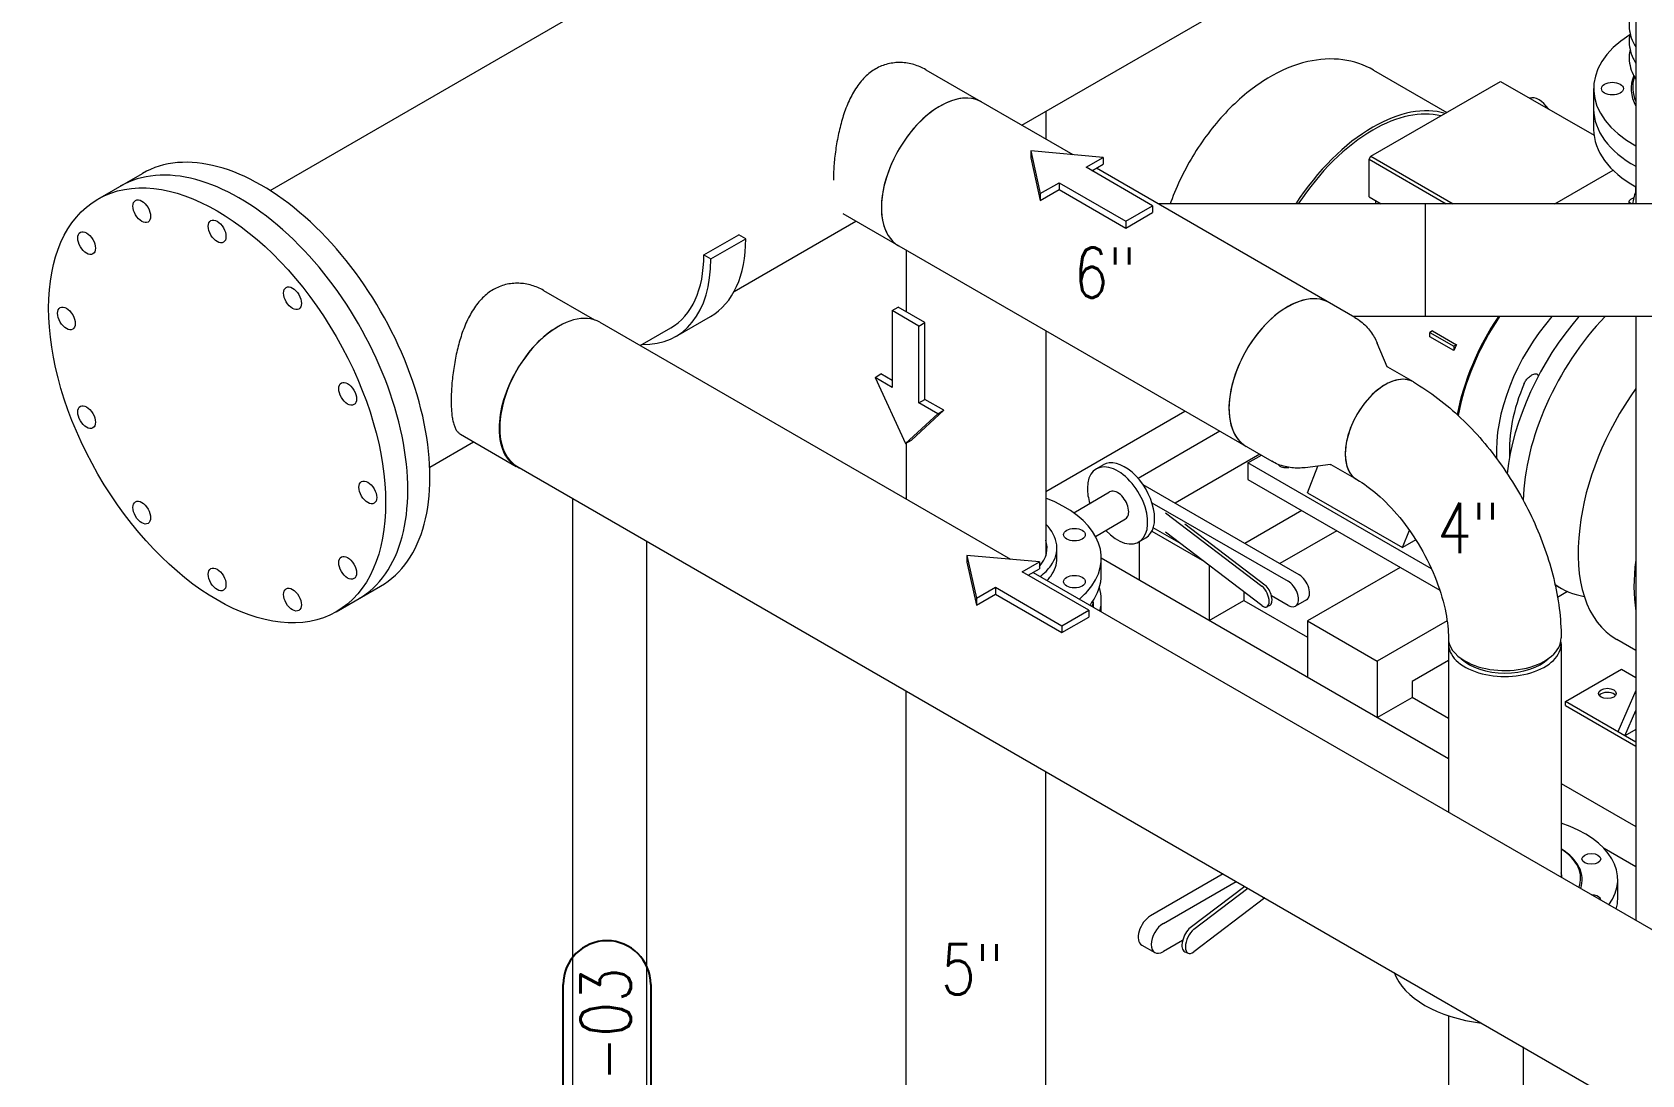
# Model space of a CAD drawing. Header units: millimetres. Extents: x -312439 to 477422, y -331570 to 212570.
# Drawn here: x 344016 to 348012, y 98938 to 101527 of the extents above; entities that cross this region are included whole.
import ezdxf

# ---------------------------------------------------------------- set-up
doc = ezdxf.new("R2010")
doc.units = ezdxf.units.MM
doc.layers.add('ARCONDTEXTO', color=4, linetype='Continuous')
doc.styles.add('ROMANS', font='romans.shx', dxfattribs={"height": 187.5})

msp = doc.modelspace()

# ---------------------------------------------------------------- linework, layer by layer
at = {"color": 5, "linetype": 'Continuous', "lineweight": 0, "extrusion": (-1.11022e-16, 0.816497, 0.57735)}
for p, q in [((344606.234, 101133.674), (347156.368, 102605.995)), ((346472.92, 101295.561), (348240.698, 102316.188)), ((346234.058, 101433.468), (346599.186, 101222.661)), ((346531.955, 101329.644), (346531.955, 101261.477)), ((347299.293, 100818.454), (346657.623, 101188.922)), ((348528.134, 101100.498), (346810.778, 101100.498)), ((347473.95, 101100.498), (347473.95, 100820.521)), ((346027.941, 101076.445), (347093.169, 100461.435)), ((345758.496, 100883.088), (346060.671, 101057.548)), ((346185.842, 100985.281), (346185.842, 100832.276)), ((345285.011, 100885.512), (345412.131, 100812.119)), ((348528.134, 100820.521), (347295.712, 100820.521)), ((345425.163, 100806.295), (346444.416, 100217.829)), ((345525.325, 100748.466), (345601.133, 100792.234)), ((346531.955, 100785.453), (346531.955, 100226.462)), ((347379.408, 100696.033), (347354.597, 100754.79)), ((347444.576, 100658.207), (347380.96, 100694.936)), ((345002.807, 100446.79), (345111.603, 100509.604)), ((345078.886, 100528.493), (345217.566, 100448.427)), ((346185.842, 100506.434), (346185.842, 100367.117)), ((345219.038, 100449.277), (352916.798, 96004.973)), ((347239.246, 100453.264), (347175.955, 100445.373)), ((347304.588, 100415.74), (347240.972, 100452.469)), ((346500.836, 100185.255), (353122.923, 96361.991)), ((347531.554, 100007.86), (347531.554, 99590.169)), ((347811.531, 100007.86), (347811.531, 99428.525)), ((346185.842, 97968.432), (346185.842, 99891.092)), ((346531.955, 97968.432), (346531.955, 99691.264)), ((347531.554, 99084.655), (347531.554, 98702.915))]:
    msp.add_line(p, q, dxfattribs=at)
at = {"color": 7, "linetype": 'Continuous', "lineweight": 0, "extrusion": (-1.11022e-16, 0.816497, 0.57735)}
for p, q in [((347997.015, 102052.839), (347997.015, 101100.498)), ((345683.266, 100973.776), (345769.869, 101023.776)), ((345787.189, 101013.776), (345769.869, 101023.776)), ((345700.587, 100963.776), (345787.189, 101013.776)), ((345683.266, 100973.776), (345700.587, 100963.776)), ((345613.381, 100771.021), (345699.983, 100821.021)), ((347997.015, 100820.521), (347997.015, 99321.435)), ((345357.451, 100369.364), (345357.451, 97182.5)), ((345541.162, 100263.298), (345541.162, 97182.5)), ((347716.904, 99007.133), (347716.904, 95820.269))]:
    msp.add_line(p, q, dxfattribs=at)
at = {"color": 3, "linetype": 'Continuous', "lineweight": 0, "extrusion": (-1.11022e-16, 0.816497, 0.57735)}
for p, q in [((347345.939, 101432.381), (347527.685, 101327.45)), ((347339.004, 101218.515), (347661.165, 101404.515)), ((347661.165, 101404.515), (347893.129, 101270.591)), ((347334.753, 101211.151), (347339.004, 101218.515)), ((347334.753, 101211.151), (347526.41, 101100.498)), ((347334.753, 101117.879), (347334.753, 101211.151)), ((347339.004, 101218.515), (347543.415, 101100.498)), ((347795.921, 101100.498), (347940.44, 101183.936)), ((347996.081, 101143.33), (347996.081, 101128.197)), ((347334.753, 101117.879), (347364.857, 101100.498)), ((347351.286, 101100.498), (347351.286, 101108.333)), ((347979.548, 101103.424), (347979.548, 101100.498)), ((347987.296, 101100.498), (347979.713, 101104.876)), ((347991.679, 101115.337), (347983.799, 101110.788)), ((347492.492, 100784.859), (347485.913, 100781.06)), ((347485.913, 100770.111), (347485.913, 100781.06)), ((347485.913, 100781.06), (347544.961, 100746.969)), ((347492.492, 100784.859), (347551.539, 100750.768)), ((347544.961, 100736.02), (347485.913, 100770.111)), ((347551.539, 100750.768), (347544.961, 100746.969)), ((347544.961, 100746.969), (347544.961, 100736.02)), ((346531.955, 100386.292), (346877.638, 100585.872)), ((346964.24, 100535.872), (346761.441, 100418.786)), ((347063.44, 100478.6), (346852.935, 100357.065)), ((347033.927, 100457.015), (347067.376, 100476.327)), ((347033.927, 100457.015), (347033.927, 100416.106)), ((347489.733, 100193.855), (347033.927, 100457.015)), ((347181.797, 100383.206), (347207.44, 100449.298)), ((347033.927, 100416.106), (347510.353, 100141.041)), ((347181.797, 100383.206), (347417.985, 100246.842)), ((347167.767, 100338.833), (347026.14, 100257.065)), ((346763.388, 100261.142), (346780.559, 100271.23)), ((346764.278, 100261.665), (346764.278, 100165.879)), ((346795.636, 100287.774), (346920.146, 100215.888)), ((347254.37, 100288.833), (347112.743, 100207.065)), ((347417.985, 100246.842), (347434.738, 100290.019)), ((347450.907, 100265.85), (347417.985, 100246.842)), ((347531.554, 99722.892), (346669.983, 100220.32)), ((346937.483, 100202.705), (346937.483, 100065.879)), ((347411.986, 100197.833), (347181.702, 100064.879)), ((347796.611, 100154.53), (347812.498, 100145.358)), ((346937.483, 100065.879), (347024.086, 100115.879)), ((347024.086, 100136.852), (347024.086, 100115.879)), ((347024.086, 100115.879), (347181.702, 100024.879)), ((347827.531, 100137.748), (347802.678, 100123.399)), ((347181.702, 100064.879), (347181.702, 99924.879)), ((347181.702, 100064.879), (347354.907, 99964.879)), ((347528.436, 100065.065), (347354.907, 99964.879)), ((347997.015, 99991.639), (347949.444, 100019.105)), ((347354.907, 99964.879), (347354.907, 99824.879)), ((347531.554, 99966.866), (347441.51, 99914.879)), ((347822.561, 99864.879), (347961.125, 99944.879)), ((347961.125, 99944.879), (347997.015, 99924.157)), ((347441.51, 99914.879), (347441.51, 99874.879)), ((347354.907, 99824.879), (347441.51, 99874.879)), ((347531.554, 99822.892), (347441.51, 99874.879)), ((347822.561, 99854.879), (347822.561, 99864.879)), ((347997.015, 99764.157), (347822.561, 99864.879)), ((347997.015, 99892.044), (347952.465, 99789.879)), ((347822.561, 99854.879), (347997.015, 99754.157)), ((347969.785, 99779.879), (347997.015, 99842.324)), ((347997.015, 99795.6), (347969.785, 99779.879)), ((347811.531, 99661.247), (347997.015, 99554.157)), ((347997.015, 99454.157), (347918.275, 99499.618))]:
    msp.add_line(p, q, dxfattribs=at)
at = {"color": 4, "linetype": 'Continuous', "lineweight": 0, "extrusion": (-1.11022e-16, 0.816497, 0.57735)}
for p, q in [((347892.219, 101386.579), (347892.219, 101284.979)), ((346494.664, 101232.081), (346518.529, 101125.703)), ((346674.68, 101215.857), (346494.664, 101232.081)), ((346494.664, 101232.081), (346494.664, 101214.994)), ((346494.664, 101214.994), (346518.529, 101108.616)), ((346631.939, 101191.18), (346674.68, 101215.857)), ((346797.037, 101095.861), (346631.939, 101191.18)), ((346646.736, 101182.637), (346674.68, 101198.771)), ((346674.68, 101215.857), (346674.68, 101198.771)), ((344179.119, 101112.221), (344289.277, 101175.821)), ((346518.529, 101125.703), (346565.506, 101152.825)), ((346565.506, 101152.825), (346730.605, 101057.506)), ((346565.506, 101152.825), (346565.506, 101135.739)), ((346518.529, 101108.616), (346565.506, 101135.739)), ((346518.529, 101125.703), (346518.529, 101108.616)), ((346565.506, 101135.739), (346730.605, 101040.419)), ((346730.605, 101057.506), (346797.037, 101095.861)), ((346730.605, 101040.419), (346797.037, 101078.774)), ((346797.037, 101095.861), (346797.037, 101078.774)), ((346730.605, 101057.506), (346730.605, 101040.419)), ((346150.859, 100835.387), (346165.656, 100843.93)), ((346150.859, 100835.387), (346150.859, 100644.748)), ((346217.291, 100797.032), (346150.859, 100835.387)), ((346232.089, 100805.575), (346165.656, 100843.93)), ((346217.291, 100797.032), (346232.089, 100805.575)), ((346217.291, 100606.393), (346217.291, 100797.032)), ((346232.089, 100614.936), (346232.089, 100805.575)), ((346108.117, 100669.424), (346122.914, 100677.968)), ((346108.117, 100669.424), (346184.075, 100505.414)), ((346150.859, 100644.748), (346108.117, 100669.424)), ((346150.859, 100661.834), (346122.914, 100677.968)), ((346198.872, 100513.957), (346279.066, 100587.813)), ((346217.291, 100606.393), (346232.089, 100614.936)), ((346264.269, 100579.27), (346217.291, 100606.393)), ((346279.066, 100587.813), (346232.089, 100614.936)), ((346264.269, 100579.27), (346279.066, 100587.813)), ((346184.075, 100505.414), (346264.269, 100579.27)), ((346184.075, 100505.414), (346198.872, 100513.957)), ((346657.006, 100442.217), (346674.176, 100452.305)), ((346601.587, 100333.05), (346690.465, 100385.266)), ((347161.046, 100179.177), (346773.735, 100402.791)), ((346795.592, 100358.431), (347133.557, 100163.307)), ((346655.701, 100274.484), (346729.929, 100318.093)), ((346829.369, 100332.928), (347068.862, 100150.817)), ((347076.224, 100154.044), (346877.581, 100305.093)), ((346862.155, 100259.984), (346799.093, 100296.393)), ((347068.862, 100102.804), (346829.369, 100284.915)), ((346336.405, 100227.563), (346360.269, 100121.185)), ((346516.421, 100211.34), (346336.405, 100227.563)), ((346336.405, 100227.563), (346336.405, 100210.477)), ((346559.756, 100220.687), (346559.756, 100246.087)), ((346669.983, 100179.487), (346669.983, 100220.687)), ((346336.405, 100210.477), (346360.269, 100104.099)), ((346473.679, 100186.663), (346516.421, 100211.34)), ((346638.778, 100091.343), (346473.679, 100186.663)), ((346488.477, 100178.119), (346516.421, 100194.253)), ((346516.421, 100211.34), (346516.421, 100194.253)), ((344770.67, 100087.624), (344880.829, 100151.224)), ((346360.269, 100121.185), (346407.247, 100148.308)), ((346407.247, 100148.308), (346572.345, 100052.988)), ((346407.247, 100148.308), (346407.247, 100131.221)), ((346360.269, 100104.099), (346407.247, 100131.221)), ((346360.269, 100121.185), (346360.269, 100104.099)), ((346407.247, 100131.221), (346572.345, 100035.902)), ((346649.846, 100111.438), (346649.846, 100099.224)), ((346669.983, 100087.597), (346669.983, 100115.887)), ((347088.028, 100103.11), (347080.666, 100099.882)), ((347133.557, 100103.29), (347092.599, 100126.938)), ((347179.422, 100117.34), (347151.934, 100101.47)), ((346572.345, 100052.988), (346638.778, 100091.343)), ((346572.345, 100035.902), (346638.778, 100074.257)), ((346638.778, 100091.343), (346638.778, 100074.257)), ((346572.345, 100052.988), (346572.345, 100035.902)), ((346972.756, 99436.767), (346791.866, 99332.331)), ((347952.009, 99375.023), (347952.009, 99422.623)), ((346823.927, 99313.82), (347004.817, 99418.257)), ((347026.151, 99405.94), (346890.798, 99303.017)), ((346899.385, 99299.253), (347033.845, 99401.497)), ((347075.706, 99377.329), (346899.385, 99243.253)), ((346871.699, 99271.401), (346823.927, 99243.82)), ((346770.433, 99260.208), (346802.494, 99241.697)), ((346877.03, 99243.61), (346885.617, 99239.846))]:
    msp.add_line(p, q, dxfattribs=at)
at = {"color": 1}
for points in [[(345333.883, 98837.427), (345333.883, 99162.126)], [(345551.289, 99162.126), (345551.289, 98837.427)]]:
    msp.add_lwpolyline(points, dxfattribs=at)
msp.add_arc((345442.586, 99162.126), 108.703, 0, 180, dxfattribs=at)
at = {"color": 4, "linetype": 'Continuous', "lineweight": 0}
for centre, major_axis, ratio, start_param, end_param in [((348233.923, 101386.579), (341.704, 0), 0.57735027, 2.40088063, 3.94631271), ((348233.923, 101386.579), (248.623, 0), 0.57735027, 2.91551375, 3.44980147), ((348233.923, 101389.779), (-244.704, 0), 0.57735027, 6.09968131, 6.53628947), ((348233.923, 101335.779), (-341.704, 0), 0.57735027, 0, 0.80472006), ((348233.923, 101335.779), (341.704, 0), 0.57735027, 3.14159265, 3.94631271), ((344585.053, 100663.523), (-295.776, 512.299), 0.57735027, 3.14159265, 6.28318531), ((348233.923, 101284.979), (341.704, 0), 0.57735027, 3.14159265, 3.94631271), ((344529.974, 100631.723), (-295.776, 512.299), 0.57735027, 3.14159265, 6.28318531), ((346727.368, 100361.767), (-53.191, 90.538), 0.58236072, 3.14159265, 6.28318531), ((346710.197, 100351.679), (-53.191, 90.538), 0.58236072, 1.95084369, 7.06418709), ((346710.197, 100351.679), (-53.191, 90.538), 0.58236072, 0.78100179, 1.19074897), ((346710.197, 100351.679), (-19.732, 33.586), 0.58236072, 3.14159265, 6.28318531), ((346358.898, 100220.687), (311.085, 0), 0.57735027, 5.89048623, 7.26405602), ((346358.898, 100246.087), (200.858, 0), 0.57735027, 5.89048623, 6.81559701), ((346358.898, 100220.687), (200.858, 0), 0.57735027, 5.89048623, 6.28318531), ((346358.898, 100246.087), (200.858, 0), 0.57735027, 5.62689862, 5.89048623), ((346358.898, 100220.687), (200.858, 0), 0.57735027, 5.78536576, 5.89048623), ((346358.898, 100220.687), (311.085, 0), 0.57735027, 5.68195843, 5.89048623), ((346358.898, 100179.487), (311.085, 0), 0.57735027, 5.89048623, 6.28318531), ((346358.898, 100115.887), (311.085, 0), 0.57735027, 6.13596177, 6.46117876), ((347068.862, 100126.811), (11.804, -26.928), 0.49374699, 5.55713401, 8.69872666), ((347076.224, 100130.038), (-11.804, 26.928), 0.49374699, 3.14159265, 5.55713401), ((347133.557, 100133.299), (18.376, -31.828), 0.57735027, 5.49778714, 8.6393798), ((347161.046, 100149.169), (-18.376, 31.828), 0.57735027, 3.14159265, 5.49778714), ((346358.898, 100179.487), (311.085, 0), 0.57735027, 5.8503846, 5.89048623), ((346603.306, 100111.438), (46.54, 0), 0.57735027, 5.89373306, 6.42427181), ((347671.542, 99422.623), (-280.467, 0), 0.57735027, 2.744592, 4.18979838), ((347671.542, 99422.623), (192.285, 0), 0.57735027, 6.08300351, 7.03854431), ((347671.542, 99425.823), (188.366, 0), 0.57735027, 6.07187186, 7.01618156), ((347671.542, 99425.823), (-142.07, 0), 0.57735027, 3.1600418, 3.31300507), ((347886.531, 99371.21), (-23.27, 0), 0.57735027, 3.53429174, 4.66832716), ((347671.542, 99375.023), (280.467, 0), 0.57735027, 6.12459946, 6.28318531), ((346791.866, 99297.331), (-21.433, -37.123), 0.57735027, 3.92699082, 6.28318531), ((346823.927, 99278.82), (-21.433, -37.123), 0.57735027, 3.92699082, 7.06858347), ((346890.798, 99275.017), (-13.768, -31.408), 0.49374699, 3.86764395, 6.28318531), ((346899.385, 99271.253), (13.768, 31.408), 0.49374699, 0.7260513, 3.86764395), ((347671.542, 99224.97), (-280.467, 0), 0.57735027, 0.20617191, 1.36462442)]:
    msp.add_ellipse(centre, major_axis=major_axis, ratio=ratio, start_param=start_param, end_param=end_param, dxfattribs=at)
for centre, major_axis in [((347938.76, 101386.579), (27.189, 0)), ((344474.895, 100599.923), (-295.776, 512.299)), ((344287.833, 101082.046), (-15.554, 26.941)), ((344474.895, 101031.923), (-15.554, 26.941)), ((344150.895, 101002.984), (-15.554, 26.941)), ((344661.956, 100866.046), (-15.554, 26.941)), ((344100.772, 100815.923), (-15.554, 26.941)), ((344798.895, 100628.861), (-15.554, 26.941)), ((344150.895, 100570.984), (-15.554, 26.941)), ((344849.018, 100383.923), (-15.554, 26.941)), ((344287.833, 100333.8), (-15.554, 26.941)), ((346603.306, 100279.136), (26.944, 0)), ((344798.895, 100196.861), (-15.554, 26.941)), ((344474.895, 100167.923), (-15.554, 26.941)), ((344661.956, 100117.8), (-15.554, 26.941)), ((346603.306, 100162.238), (26.944, 0)), ((347886.531, 99474.037), (-23.27, 0))]:
    msp.add_ellipse(centre, major_axis=major_axis, ratio=0.57735027, dxfattribs=at)
at = {"color": 5, "linetype": 'Continuous', "lineweight": 0}
for centre, major_axis, start_param, end_param in [((346269.675, 101174.892), (-103.062, -178.509), 3.92699082, 6.28318531), ((346269.675, 101174.892), (103.062, 178.509), 0, 2.35619449), ((346269.675, 101174.892), (-103.062, -178.509), 3.14159265, 3.92699082), ((346269.675, 101174.892), (103.062, 178.509), 2.35619449, 3.14159265), ((347132.615, 100676.673), (-103.062, -178.509), 3.14159265, 6.28318531), ((347132.615, 100676.673), (-103.062, -178.509), 3.14159265, 3.92699082), ((345322.1, 100627.786), (-103.062, -178.509), 3.14159265, 6.28318531), ((347132.615, 100676.673), (-103.062, -178.509), 3.92699082, 6.28318531), ((345320.628, 100626.936), (103.062, 178.509), 0.78034764, 2.35619449), ((347374.582, 100536.973), (-69.994, -121.233), 3.14159265, 6.28318531), ((347374.582, 100536.973), (-69.994, -121.233), 3.14159265, 5.49778714), ((345320.628, 100626.936), (103.062, 178.509), 2.35619449, 3.26118372), ((347374.582, 100536.973), (-69.994, -121.233), 5.49778714, 6.28318531), ((346358.898, 100246.087), (176.363, 0), 5.81674239, 6.47713833), ((347671.542, 100022.623), (-139.988, 0), 0, 0.78539816), ((347671.542, 100022.623), (-139.988, 0), 0.78539816, 3.14159265), ((347671.542, 100007.86), (139.988, 0), 3.05013359, 6.37464438), ((347671.542, 100007.86), (125.242, 0), 3.67507616, 5.7497018)]:
    msp.add_ellipse(centre, major_axis=major_axis, ratio=0.57735027, start_param=start_param, end_param=end_param, dxfattribs=at)
at = {"color": 3, "linetype": 'Continuous', "lineweight": 0}
for centre, major_axis, start_param, end_param in [((347344.023, 100946.163), (-211.018, -365.494), 3.2814479, 3.92699082), ((347756.586, 101315.06), (-26.722, 46.283), 4.83373287, 6.16184142), ((347344.023, 100946.163), (-206.575, -357.799), 3.31056706, 3.92699082), ((347344.023, 100946.163), (-211.018, -365.494), 3.92699082, 4.62197234), ((347344.023, 100946.163), (-206.575, -357.799), 3.92699082, 4.61255042), ((347983.799, 101105.879), (-3.006, -5.207), 3.92699082, 5.49778714), ((348233.923, 101094.379), (244.949, 0), 2.88465074, 3.09830819), ((347837.362, 100661.333), (-206.575, -357.799), 4.59840322, 5.25872395), ((347837.362, 100661.333), (-204.354, -353.952), 4.59333655, 5.26747065), ((347895.228, 100627.924), (-172.883, -299.443), 4.37785245, 5.56433566), ((347999.624, 100567.651), (-229.64, -397.748), 4.38671989, 5.36675099), ((348042.138, 100543.106), (-229.64, -397.748), 4.31108962, 5.47438989), ((347788.235, 100689.697), (-206.575, -357.799), 4.87149733, 4.91100557), ((347907.983, 100620.56), (159.107, 275.582), 1.77630742, 2.43102121), ((348189.384, 100437.433), (-236.207, -409.123), 4.54065952, 5.36980601), ((347128.402, 100457.015), (-20.041, 0), 0.29832953, 1.93277149), ((346358.898, 100220.687), (311.085, 0), 2.16072194, 2.1720232), ((348180.739, 100419.72), (-231.295, -400.615), 5.3330177, 6.28318531), ((348319.303, 100339.72), (-231.295, -400.615), 5.3330177, 5.66955283), ((348327.948, 100357.433), (-236.207, -409.123), 5.36111038, 5.36980601), ((348042.138, 100543.106), (-229.64, -397.748), 6.20966371, 6.5056247), ((347926.484, 99874.879), (-22.045, 0), 5.49778714, 5.87947062), ((347926.484, 99874.879), (-22.045, 0), 3.54530734, 5.49778714), ((347886.531, 99371.21), (-23.27, 0), 3.18565448, 3.53429174)]:
    msp.add_ellipse(centre, major_axis=major_axis, ratio=0.57735027, start_param=start_param, end_param=end_param, dxfattribs=at)
at = {"color": 7, "linetype": 'Continuous', "lineweight": 0}
for centre, major_axis, start_param, end_param in [((345489.45, 101185.676), (210.534, -364.655), 0, 0.78539816), ((345402.847, 101135.676), (210.534, -364.655), 5.94041338, 7.06858347), ((345402.847, 101135.676), (198.286, -343.442), 0, 0.78539816)]:
    msp.add_ellipse(centre, major_axis=major_axis, ratio=0.57735027, start_param=start_param, end_param=end_param, dxfattribs=at)
at = {"color": 3, "linetype": 'Continuous', "lineweight": 0}
msp.add_ellipse((347926.484, 99884.879), major_axis=(22.045, 0), ratio=0.57735027, dxfattribs=at)
at = {"color": 4, "linetype": 'Continuous', "lineweight": 0}
for points in [[(347982.553, 101563.824), (347981.38, 101558.443), (347980.678, 101553.001), (347979.83, 101531.898), (347983.241, 101516.192), (347992.256, 101497.344), (347994.504, 101493.3), (347997.015, 101489.342)], [(347982.553, 101523.824), (347981.38, 101518.443), (347980.678, 101513.001), (347979.83, 101491.898), (347983.241, 101476.192), (347992.256, 101457.344), (347994.504, 101453.3), (347997.015, 101449.342)], [(347982.553, 101483.824), (347981.38, 101478.443), (347980.678, 101473.001), (347979.83, 101451.898), (347983.241, 101436.192), (347992.256, 101417.344), (347994.504, 101413.3), (347997.015, 101409.342)]]:
    msp.add_open_spline(points, degree=3, knots=[5.37261634, 5.37261634, 5.37261634, 5.37261634, 5.474589709, 5.474589709, 5.767211043, 5.767211043, 5.848945832, 5.848945832, 5.848945832, 5.848945832], dxfattribs=at)
at = {"color": 3, "linetype": 'Continuous', "lineweight": 0}
for points, knots in [([(347345.939, 101432.381), (347322.414, 101445.964), (347296.157, 101454.57), (347240.44, 101461.978), (347211.024, 101459.902), (347147.955, 101445.54), (347114.665, 101431.157), (347047.588, 101390.765), (347014.19, 101363.43), (346952.989, 101300.156), (346925.22, 101264.19), (346877.669, 101187.447), (346857.82, 101146.741), (346842.166, 101103.653), (346841.6, 101102.076), (346841.042, 101100.498)], [3.92699082, 3.92699082, 3.92699082, 3.92699082, 4.16091085, 4.16091085, 4.41837595, 4.41837595, 4.73388859, 4.73388859, 5.0888972, 5.0888972, 5.44393523, 5.44393523, 5.79515708, 5.79515708, 5.80848733, 5.80848733, 5.80848733, 5.80848733]), ([(347719.755, 100654.251), (347721.028, 100657.231), (347722.7, 100660.038), (347726.939, 100665.732), (347729.677, 100668.59), (347735.451, 100673.423), (347738.416, 100675.356), (347742.975, 100677.525), (347744.791, 100678.172), (347747.788, 100678.704), (347748.997, 100678.723), (347751.077, 100678.251), (347751.884, 100677.773), (347752.462, 100677.099)], [-13.71655765, -13.71655765, -13.71655765, -13.71655765, -11.14685087, -11.14685087, -8.04790034, -8.04790034, -4.99488081, -4.99488081, -3.04533881, -3.04533881, -1.5374067, -1.5374067, -0.02842015, -0.02842015, -0.02842015, -0.02842015]), ([(347752.462, 100677.099), (347752.866, 100676.629), (347753.235, 100676.092), (347753.806, 100675.077), (347754.025, 100674.629), (347754.228, 100674.154)], [31.60288398, 31.60288398, 31.60288398, 31.60288398, 32.63783917, 32.63783917, 33.36661571, 33.36661571, 33.36661571, 33.36661571]), ([(347238.501, 100453.47), (347238.501, 100453.47), (347238.576, 100453.458), (347238.911, 100453.375), (347239.253, 100453.273), (347240.062, 100452.948), (347240.526, 100452.726), (347240.972, 100452.469)], [5.279848634, 5.279848634, 5.279848634, 5.279848634, 5.333071673, 5.333071673, 5.415429409, 5.415429409, 5.497787144, 5.497787144, 5.497787144, 5.497787144])]:
    msp.add_open_spline(points, degree=3, knots=knots, dxfattribs=at)
at = {"color": 5, "linetype": 'Continuous', "lineweight": 0}
for points, knots in [([(346109.767, 101435.515), (346105.081, 101432.81), (346100.474, 101429.728), (346091.515, 101422.829), (346087.163, 101419.013), (346078.791, 101410.702), (346074.77, 101406.207), (346067.102, 101396.623), (346063.456, 101391.534), (346056.561, 101380.871), (346053.308, 101375.292), (346047.199, 101363.761), (346044.341, 101357.809), (346039.012, 101345.667), (346036.541, 101339.476), (346031.966, 101327.001), (346029.863, 101320.716), (346026.009, 101308.228), (346024.189, 101301.796), (346020.781, 101288.665), (346019.194, 101281.965), (346016.269, 101268.428), (346014.93, 101261.59), (346012.508, 101247.908), (346011.424, 101241.064), (346009.51, 101227.5), (346008.679, 101220.774), (346007.267, 101207.562), (346006.685, 101201.075), (346005.764, 101188.461), (346005.425, 101182.332), (346004.977, 101170.537), (346004.869, 101164.87), (346004.869, 101159.474), (346004.869, 101159.47), (346004.869, 101159.466)], [0, 0, 0, 0, 8.11510568, 8.11510568, 16.23021135, 16.23021135, 24.34531703, 24.34531703, 32.46042271, 32.46042271, 40.57552839, 40.57552839, 48.69063406, 48.69063406, 56.80573974, 56.80573974, 64.92084542, 64.92084542, 73.00951141, 73.00951141, 81.09817741, 81.09817741, 89.1868434, 89.1868434, 97.2755094, 97.2755094, 105.36417539, 105.36417539, 113.45284139, 113.45284139, 121.54150739, 121.54150739, 129.63017338, 129.63017338, 129.63610941, 129.63610941, 129.63610941, 129.63610941]), ([(346234.058, 101433.468), (346229.606, 101436.038), (346224.917, 101438.401), (346215.162, 101442.603), (346210.095, 101444.441), (346199.694, 101447.502), (346194.359, 101448.724), (346183.543, 101450.483), (346178.062, 101451.02), (346167.078, 101451.36), (346161.57, 101451.164), (346150.649, 101450.016), (346145.236, 101449.064), (346134.623, 101446.413), (346129.422, 101444.715), (346119.337, 101440.618), (346114.452, 101438.22), (346109.767, 101435.515)], [453.5998481, 453.5998481, 453.5998481, 453.5998481, 461.71495378, 461.71495378, 469.83005946, 469.83005946, 477.94516514, 477.94516514, 486.06027081, 486.06027081, 494.17537649, 494.17537649, 502.29048217, 502.29048217, 510.40558784, 510.40558784, 518.52069352, 518.52069352, 518.52069352, 518.52069352]), ([(345285.011, 100885.512), (345280.559, 100888.082), (345275.871, 100890.445), (345266.115, 100894.647), (345261.048, 100896.485), (345250.647, 100899.546), (345245.312, 100900.768), (345234.496, 100902.527), (345229.015, 100903.063), (345218.031, 100903.404), (345212.523, 100903.207), (345201.602, 100902.059), (345196.189, 100901.107), (345185.576, 100898.457), (345180.375, 100896.759), (345170.29, 100892.662), (345165.405, 100890.264), (345160.72, 100887.559)], [453.5998481, 453.5998481, 453.5998481, 453.5998481, 461.71495378, 461.71495378, 469.83005946, 469.83005946, 477.94516514, 477.94516514, 486.06027081, 486.06027081, 494.17537649, 494.17537649, 502.29048217, 502.29048217, 510.40558784, 510.40558784, 518.52069352, 518.52069352, 518.52069352, 518.52069352]), ([(345160.72, 100887.559), (345156.035, 100884.854), (345151.427, 100881.772), (345142.468, 100874.873), (345138.117, 100871.057), (345129.745, 100862.746), (345125.723, 100858.251), (345118.055, 100848.666), (345114.409, 100843.577), (345107.514, 100832.915), (345104.262, 100827.336), (345098.152, 100815.805), (345095.294, 100809.853), (345089.966, 100797.711), (345087.494, 100791.52), (345082.919, 100779.045), (345080.816, 100772.76), (345076.963, 100760.271), (345075.142, 100753.84), (345071.734, 100740.709), (345070.147, 100734.009), (345067.222, 100720.472), (345065.884, 100713.634), (345063.461, 100699.952), (345062.377, 100693.107), (345060.464, 100679.544), (345059.633, 100672.818), (345058.22, 100659.606), (345057.639, 100653.119), (345056.717, 100640.505), (345056.378, 100634.376), (345055.93, 100622.581), (345055.822, 100616.914), (345055.822, 100606.129), (345055.93, 100600.858), (345056.378, 100590.69), (345056.717, 100585.793), (345057.639, 100576.477), (345058.22, 100572.059), (345059.633, 100563.778), (345060.464, 100559.915), (345062.377, 100552.799), (345063.461, 100549.54), (345065.884, 100543.652), (345067.222, 100541.021), (345070.147, 100536.39), (345071.734, 100534.39), (345075.142, 100530.996), (345076.963, 100529.604), (345078.886, 100528.493)], [0, 0, 0, 0, 8.11510568, 8.11510568, 16.23021135, 16.23021135, 24.34531703, 24.34531703, 32.46042271, 32.46042271, 40.57552839, 40.57552839, 48.69063406, 48.69063406, 56.80573974, 56.80573974, 64.92084542, 64.92084542, 73.00951141, 73.00951141, 81.09817741, 81.09817741, 89.1868434, 89.1868434, 97.2755094, 97.2755094, 105.36417539, 105.36417539, 113.45284139, 113.45284139, 121.54150739, 121.54150739, 129.63017338, 129.63017338, 137.71883938, 137.71883938, 145.80750537, 145.80750537, 153.89617137, 153.89617137, 161.98483736, 161.98483736, 170.07350336, 170.07350336, 178.16216935, 178.16216935, 186.25083535, 186.25083535, 194.33950134, 194.33950134, 194.33950134, 194.33950134]), ([(347299.293, 100818.454), (347304.49, 100815.453), (347309.47, 100812.08), (347318.843, 100804.721), (347323.235, 100800.737), (347331.341, 100792.324), (347335.056, 100787.897), (347341.789, 100778.766), (347344.808, 100774.062), (347350.182, 100764.51), (347352.539, 100759.662), (347354.597, 100754.79)], [2.35619449, 2.35619449, 2.35619449, 2.35619449, 2.438552225, 2.438552225, 2.520909961, 2.520909961, 2.603267696, 2.603267696, 2.685625431, 2.685625431, 2.767983166, 2.767983166, 2.767983166, 2.767983166]), ([(347380.96, 100694.936), (347380.515, 100695.193), (347380.09, 100695.484), (347379.405, 100696.022), (347379.145, 100696.267), (347378.905, 100696.516), (347378.858, 100696.574), (347378.858, 100696.574)], [2.35619449, 2.35619449, 2.35619449, 2.35619449, 2.438552225, 2.438552225, 2.520909961, 2.520909961, 2.574133, 2.574133, 2.574133, 2.574133]), ([(347444.576, 100658.207), (347486.669, 100633.905), (347526.22, 100603.512), (347599.58, 100533.634), (347633.366, 100494.113), (347693.608, 100408.792), (347720.047, 100362.998), (347763.816, 100268.166), (347781.149, 100219.147), (347804.985, 100120.676), (347811.531, 100071.227), (347811.531, 100022.623)], [4.71238898, 4.71238898, 4.71238898, 4.71238898, 5.02654825, 5.02654825, 5.34070751, 5.34070751, 5.65486678, 5.65486678, 5.96902604, 5.96902604, 6.28318531, 6.28318531, 6.28318531, 6.28318531]), ([(347175.955, 100445.373), (347170.707, 100444.718), (347165.33, 100444.336), (347154.37, 100444.215), (347148.787, 100444.477), (347137.513, 100445.742), (347131.821, 100446.746), (347120.483, 100449.56), (347114.836, 100451.371), (347103.776, 100455.809), (347098.365, 100458.435), (347093.169, 100461.435)], [5.085998468, 5.085998468, 5.085998468, 5.085998468, 5.168356203, 5.168356203, 5.250713938, 5.250713938, 5.333071673, 5.333071673, 5.415429409, 5.415429409, 5.497787144, 5.497787144, 5.497787144, 5.497787144]), ([(347304.588, 100415.74), (347320.402, 100406.61), (347337.796, 100394.243), (347373.999, 100362.795), (347392.83, 100343.407), (347429.245, 100298.994), (347446.748, 100273.784), (347477.808, 100220.474), (347491.301, 100192.343), (347512.508, 100137.07), (347520.286, 100109.926), (347529.557, 100061.968), (347531.554, 100040.813), (347531.554, 100022.623)], [4.71238898, 4.71238898, 4.71238898, 4.71238898, 4.95951548, 4.95951548, 5.21999811, 5.21999811, 5.49094702, 5.49094702, 5.76578598, 5.76578598, 6.03700406, 6.03700406, 6.28318531, 6.28318531, 6.28318531, 6.28318531])]:
    msp.add_open_spline(points, degree=3, knots=knots, dxfattribs=at)
at = {"color": 3, "linetype": 'Continuous', "lineweight": 0}
msp.add_rational_spline([(347754.228, 100674.154), (347754.528, 100673.451), (347754.83, 100672.746)], [1, 1.00005118917, 1.00009830124], degree=2, dxfattribs=at)

# ---------------------------------------------------------------- texts
at = {"layer": 'ARCONDTEXTO', "linetype": 'Continuous', "lineweight": -3, "style": 'ROMANS', "width": 0.8}
for s, p in [('6"', (346601.635, 100866.646)), ('4"', (347503.938, 100233.265)), ('5"', (346272.333, 99137.448))]:
    msp.add_text(s, height=125, dxfattribs=at).set_placement(p)
at = {"layer": 'ARCONDTEXTO', "color": 3, "linetype": 'Continuous', "lineweight": -3, "style": 'ROMANS', "width": 0.8}
msp.add_text('SP-03', height=125, rotation=90, dxfattribs=at).set_placement((345502.309, 98745.678))

doc.saveas('drawing.dxf')
